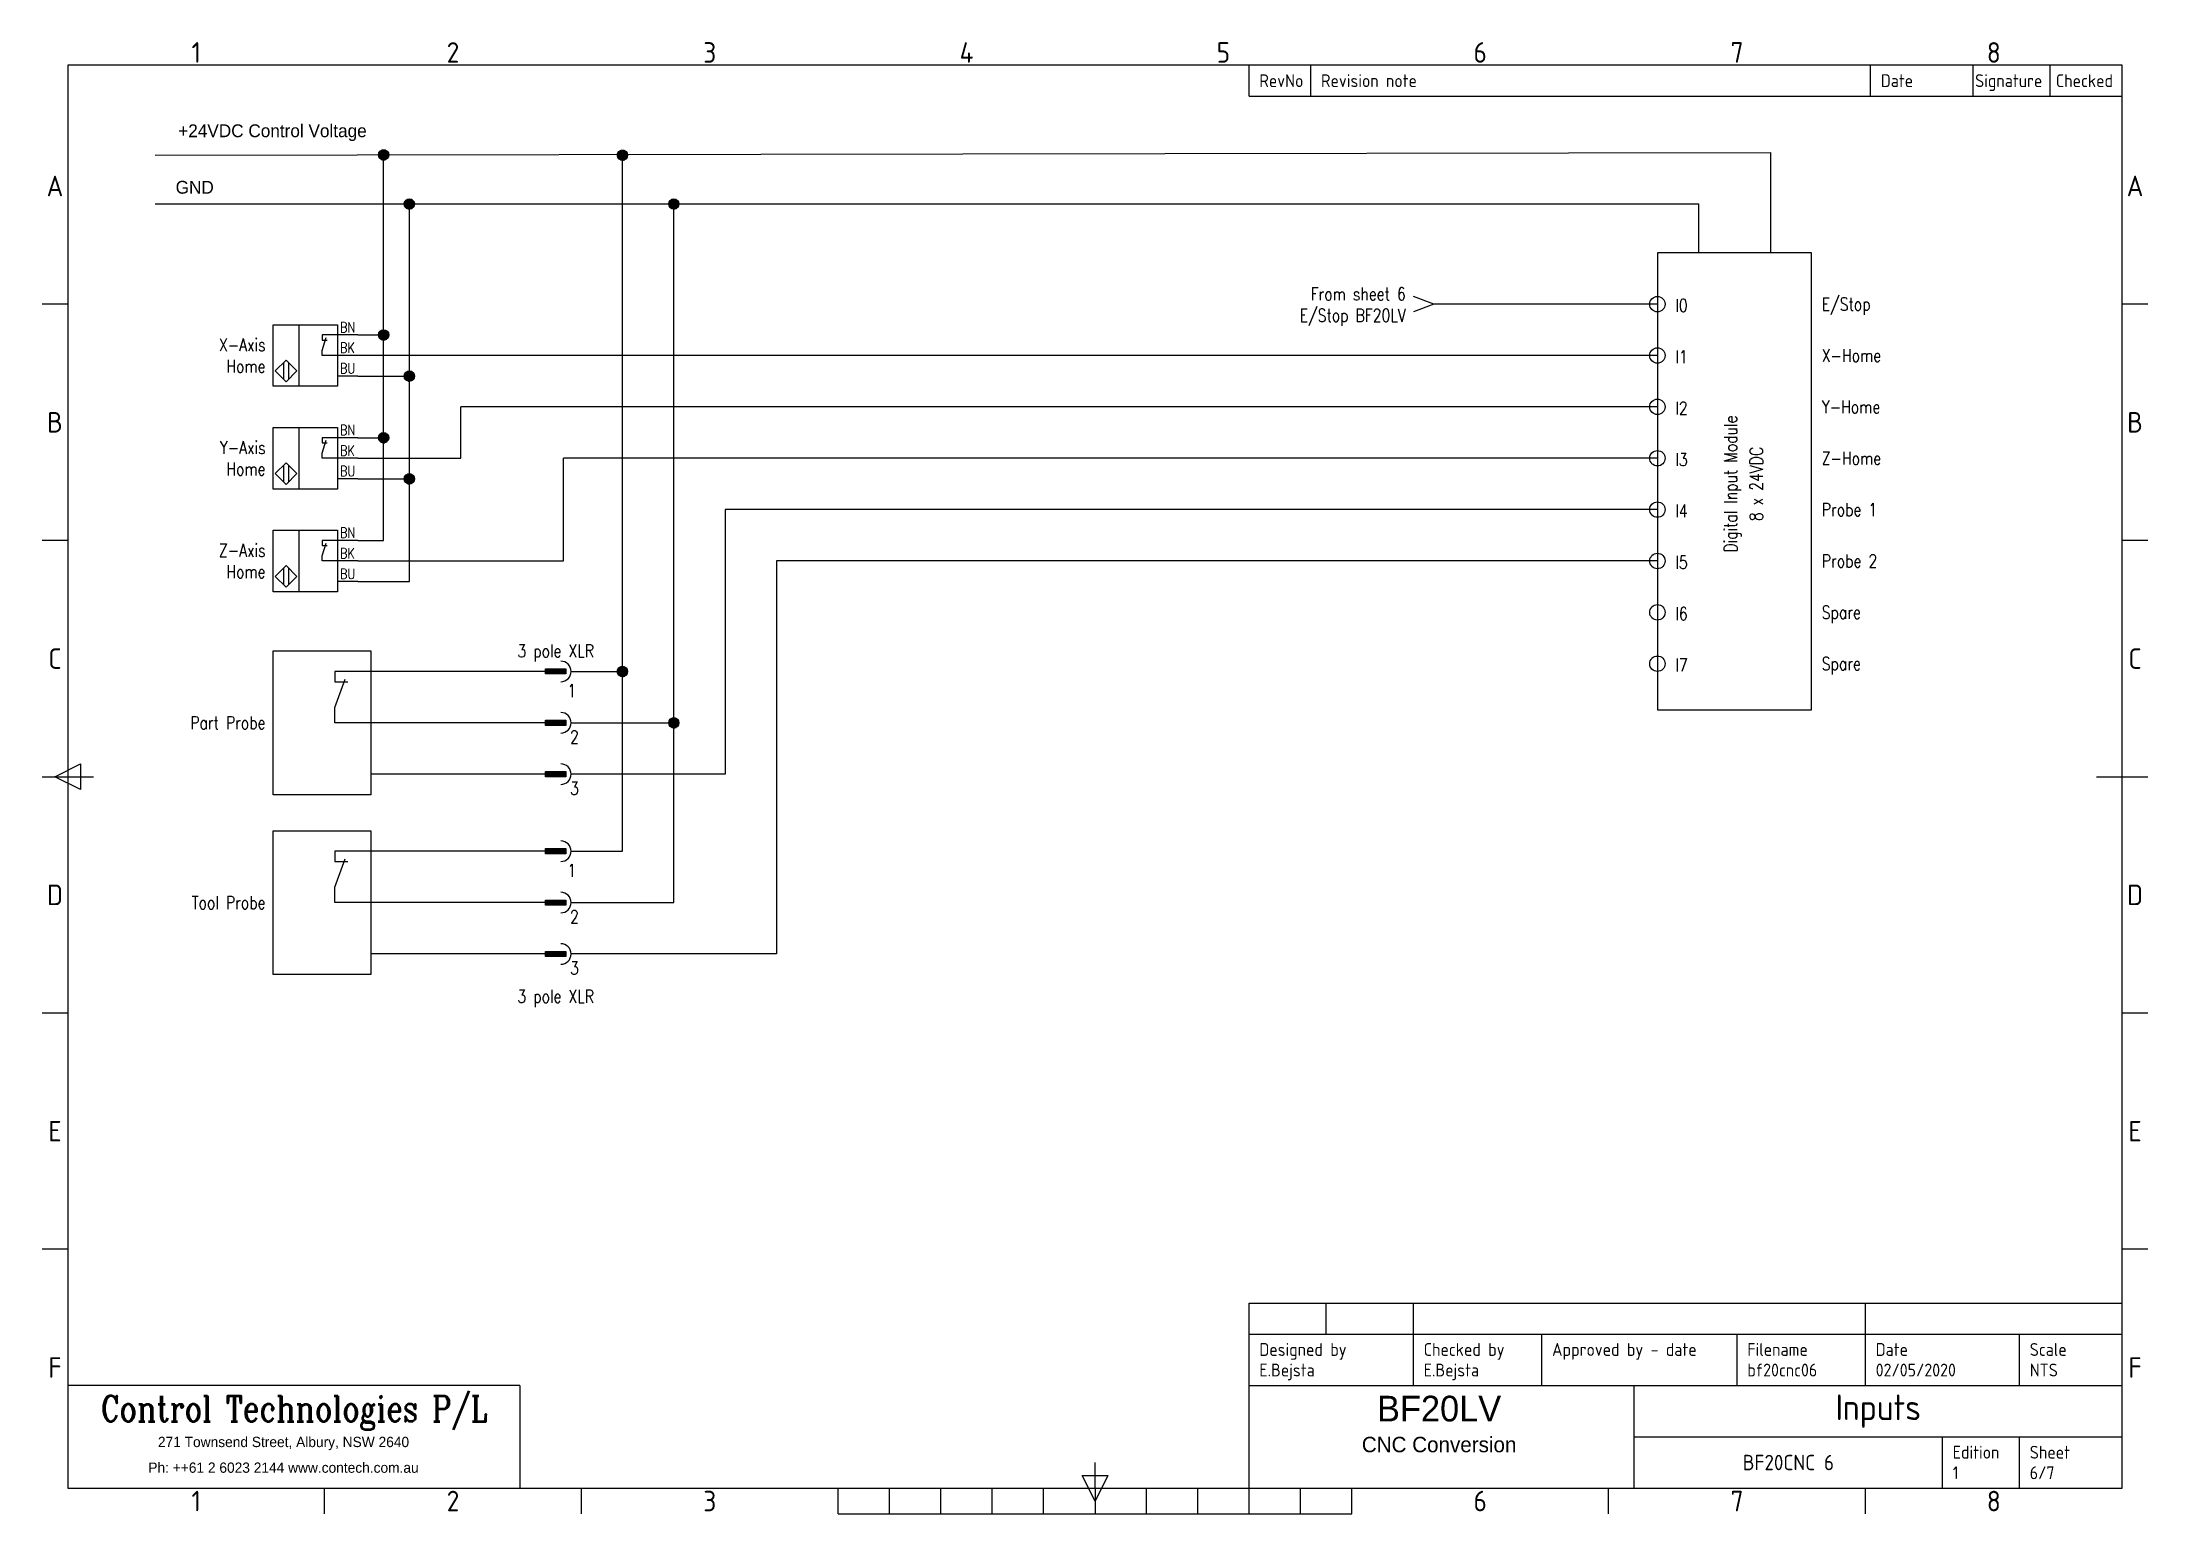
# Model space of a CAD drawing. Extents: x 5 to 415, y 5 to 292.
import ezdxf
from ezdxf.enums import TextEntityAlignment as Align

# ---------------------------------------------------------------- set-up
doc = ezdxf.new("R2010")
doc.units = 0
doc.layers.get('0').update_dxf_attribs({"linetype": 'CONTINUOUS'})
for name, color, linetype in [('FRAME025', 7, 'CONTINUOUS'), ('FRAME050', 6, 'CONTINUOUS'), ('FRAME070', 5, 'CONTINUOUS'), ('LAYER1', 7, 'CONTINUOUS')]:
    doc.layers.add(name, color=color, linetype=linetype)
doc.styles.add('ISOCP', font='isocp.shx')
doc.styles.add('ROMAN', font='romanc.shx', dxfattribs={"width": 0.8})
doc.styles.add('SIMPLEX', font='simplex.shx', dxfattribs={"width": 0.8})

# ---------------------------------------------------------------- blocks, each defined once
blk = doc.blocks.new('CT_FRAME')
at = {"layer": 'FRAME050'}
for p, q in [((10, 240.5), (5, 240.5)), ((415, 240.5), (410, 240.5)), ((10, 194.5), (5, 194.5)), ((415, 194.5), (410, 194.5)), ((5, 148.5), (15, 148.5)), ((7.5, 148.5), (12.5, 151)), ((12.5, 146), (7.5, 148.5)), ((12.5, 151), (12.5, 146)), ((405, 148.5), (415, 148.5)), ((10, 102.5), (5, 102.5)), ((415, 102.5), (410, 102.5)), ((10, 56.5), (5, 56.5)), ((415, 56.5), (410, 56.5)), ((207.5, 12.5), (212.5, 12.5)), ((210, 7.5), (207.5, 12.5)), ((210, 10), (210, 15)), ((212.5, 12.5), (210, 7.5)), ((60, 5), (60, 10)), ((110, 5), (110, 10)), ((160, 5), (160, 10)), ((170, 5), (170, 10)), ((180, 5), (180, 10)), ((190, 5), (190, 10)), ((200, 5), (200, 10)), ((210, 10), (210, 5)), ((220, 5), (220, 10)), ((230, 5), (230, 10)), ((240, 5), (240, 10)), ((250, 5), (250, 10)), ((260, 5), (260, 10)), ((310, 5), (310, 10)), ((360, 5), (360, 10)), ((160, 5), (260, 5))]:
    blk.add_line(p, q, dxfattribs=at)
at = {"layer": 'FRAME070'}
for p, q in [((410, 287), (10, 287)), ((10, 287), (10, 10)), ((240, 281), (240, 287)), ((252, 281), (252, 287)), ((361, 281), (361, 287)), ((381, 281), (381, 287)), ((396, 281), (396, 287)), ((410, 10), (410, 287)), ((240, 281), (410, 281)), ((240, 46), (410, 46)), ((240, 40), (240, 46)), ((255, 40), (255, 46)), ((272, 40), (272, 46)), ((360, 40), (360, 46)), ((240, 40), (410, 40)), ((240, 10), (240, 40)), ((272, 30), (272, 40)), ((297, 30), (297, 40)), ((335, 30), (335, 40)), ((360, 30), (360, 40)), ((390, 30), (390, 40)), ((98, 30), (10, 30)), ((98, 30), (98, 10)), ((240, 30), (410, 30)), ((315, 10), (315, 30)), ((315, 20), (410, 20)), ((375, 10), (375, 20)), ((390, 10), (390, 20)), ((10, 10), (410, 10))]:
    blk.add_line(p, q, dxfattribs=at)
at = {"layer": 'FRAME025', "style": 'ISOCP'}
for s, p in [('RevNo', (242, 284)), ('Revision note', (254, 284)), ('Date', (363, 284)), ('Signature', (381.36, 284)), ('Checked', (397.08, 284)), ('Designed by', (242, 37)), ('Checked by', (274, 37)), ('Approved by - date', (299, 37)), ('Filename', (337, 37)), ('Date', (362, 37)), ('Scale', (392, 37)), ('Edition', (377, 17)), ('Sheet', (392, 17))]:
    blk.add_text(s, height=2.5, dxfattribs=at).set_placement(p, align=Align.MIDDLE_LEFT)
at = {"layer": 'FRAME025', "style": 'ROMAN', "width": 0.8}
blk.add_text('Control Technologies P/L', height=5, dxfattribs=at).set_placement((54, 28), align=Align.TOP_CENTER)
at = {"layer": 'FRAME025'}
for s, p in [('271 Townsend Street, Albury, NSW 2640', (52, 20)), ('Ph: ++61 2 6023 2144 www.contech.com.au', (52, 15))]:
    blk.add_text(s, height=2, dxfattribs=at).set_placement(p, align=Align.TOP_CENTER)
at = {"layer": 'FRAME025', "style": 'ISOCP', "flags": 8}
for tag, p in [('DESIGNED_BY', (242, 33)), ('CHECKED_BY', (274, 33)), ('APPROVED_BY_DATE', (299, 33)), ('FILENAME', (337, 33)), ('DATE', (362, 33)), ('SCALE', (392, 33)), ('EDITION', (377, 13)), ('SHEET', (392, 13))]:
    blk.add_attdef(tag, text='', height=2.5, dxfattribs=at).set_placement(p, align=Align.MIDDLE_LEFT)
at = {"layer": 'FRAME050', "style": 'ISOCP'}
for s, p in [('1', (35, 289.5)), ('2', (85, 289.5)), ('3', (135, 289.5)), ('4', (185, 289.5)), ('5', (235, 289.5)), ('6', (285, 289.5)), ('7', (335, 289.5)), ('8', (385, 289.5)), ('A', (7.5, 263.5)), ('A', (412.5, 263.5)), ('B', (7.5, 217.5)), ('B', (412.5, 217.5)), ('C', (7.5, 171.5)), ('C', (412.5, 171.5)), ('D', (7.5, 125.5)), ('D', (412.5, 125.5)), ('E', (7.5, 79.5)), ('E', (412.5, 79.5)), ('F', (7.5, 33.5)), ('F', (412.5, 33.5)), ('1', (35, 7.5)), ('2', (85, 7.5)), ('3', (135, 7.5)), ('6', (285, 7.5)), ('7', (335, 7.5)), ('8', (385, 7.5))]:
    blk.add_text(s, height=4, dxfattribs=at).set_placement(p, align=Align.MIDDLE)
at = {"layer": 'FRAME050', "flags": 8}
for tag, height, p in [('OWNER_1', 5, (277, 23)), ('OWNER_2', 3, (277, 17)), ('OWNER_3', 3, (277, 12))]:
    blk.add_attdef(tag, text='', height=height, dxfattribs=at).set_placement(p, align=Align.CENTER)
at = {"layer": 'FRAME050', "style": 'ISOCP', "flags": 8}
for tag, height, p in [('TITLE', 5, (362.5, 25)), ('DRAWING_NUMBER', 3, (345, 15))]:
    blk.add_attdef(tag, text='', height=height, dxfattribs=at).set_placement(p, align=Align.MIDDLE)

msp = doc.modelspace()

# ---------------------------------------------------------------- hatches: boundary and pattern name
at = {"linetype": 'Continuous'}
h = msp.add_hatch(dxfattribs=at)
h.set_pattern_fill('ANGLE', color=256, scale=0.0125, style=0)
h.set_pattern_definition([(0, (-18.5, 39.57075), (0, 0.0873125), [0.0635, -0.0238125]), (90, (-18.5, 39.57075), (-0.0873125, 5e-18), [0.0635, -0.0238125])])
h.paths.add_polyline_path([(72.5, 269.57, 1), (70.5, 269.57, 1)])
h = msp.add_hatch(dxfattribs=at)
h.set_pattern_fill('ANGLE', color=256, scale=0.0125, style=0)
h.set_pattern_definition([(0, (28, 39.5), (0, 0.0873125), [0.0635, -0.0238125]), (90, (28, 39.5), (-0.0873125, 5e-18), [0.0635, -0.0238125])])
h.paths.add_polyline_path([(119, 269.5, 1), (117, 269.5, 1)])
h = msp.add_hatch(dxfattribs=at)
h.set_pattern_fill('ANGLE', color=256, scale=0.0125, style=0)
h.set_pattern_definition([(0, (-13.5, 30), (0, 0.0873125), [0.0635, -0.0238125]), (90, (-13.5, 30), (-0.0873125, 5e-18), [0.0635, -0.0238125])])
h.paths.add_polyline_path([(77.5, 260, 1), (75.5, 260, 1)])
h = msp.add_hatch(dxfattribs=at)
h.set_pattern_fill('ANGLE', color=256, scale=0.0125, style=0)
h.set_pattern_definition([(0, (38, 30), (0, 0.0873125), [0.0635, -0.0238125]), (90, (38, 30), (-0.0873125, 5e-18), [0.0635, -0.0238125])])
h.paths.add_polyline_path([(129, 260, 1), (127, 260, 1)])
h = msp.add_hatch(dxfattribs=at)
h.set_pattern_fill('ANGLE', color=256, scale=0.0125, style=0)
h.set_pattern_definition([(0, (-18.5, 4.5), (0, 0.0873125), [0.0635, -0.0238125]), (90, (-18.5, 4.5), (-0.0873125, 5e-18), [0.0635, -0.0238125])])
h.paths.add_polyline_path([(72.5, 234.5, 1), (70.5, 234.5, 1)])
h = msp.add_hatch(dxfattribs=at)
h.set_pattern_fill('ANGLE', color=256, scale=0.0125, style=0)
h.set_pattern_definition([(0, (-13.5, -3.5), (0, 0.0873125), [0.0635, -0.0238125]), (90, (-13.5, -3.5), (-0.0873125, 5e-18), [0.0635, -0.0238125])])
h.paths.add_polyline_path([(77.5, 226.5, 1), (75.5, 226.5, 1)])
h = msp.add_hatch(dxfattribs=at)
h.set_pattern_fill('ANGLE', color=256, scale=0.0125, style=0)
h.set_pattern_definition([(0, (-18.5, -15.5), (0, 0.0873125), [0.0635, -0.0238125]), (90, (-18.5, -15.5), (-0.0873125, 5e-18), [0.0635, -0.0238125])])
h.paths.add_polyline_path([(72.5, 214.5, 1), (70.5, 214.5, 1)])
h = msp.add_hatch(dxfattribs=at)
h.set_pattern_fill('ANGLE', color=256, scale=0.0125, style=0)
h.set_pattern_definition([(0, (-13.5, -23.5), (0, 0.0873125), [0.0635, -0.0238125]), (90, (-13.5, -23.5), (-0.0873125, 5e-18), [0.0635, -0.0238125])])
h.paths.add_polyline_path([(77.5, 206.5, 1), (75.5, 206.5, 1)])
h = msp.add_hatch(dxfattribs=at)
h.set_pattern_fill('ANGLE', color=256, scale=0.0125, style=0)
h.set_pattern_definition([(0, (28, -61), (0, 0.0873125), [0.0635, -0.0238125]), (90, (28, -61), (-0.0873125, 5e-18), [0.0635, -0.0238125])])
h.paths.add_polyline_path([(119, 169, 1), (117, 169, 1)])
h = msp.add_hatch(dxfattribs=at)
h.set_pattern_fill('ANGLE', color=256, scale=0.0125, style=0)
h.set_pattern_definition([(0, (38, -71), (0, 0.0873125), [0.0635, -0.0238125]), (90, (38, -71), (-0.0873125, 5e-18), [0.0635, -0.0238125])])
h.paths.add_polyline_path([(129, 159, 1), (127, 159, 1)])
at = {"layer": 'LAYER1', "linetype": 'Continuous'}
h = msp.add_hatch(color=256, dxfattribs=at)
h.dxf.hatch_style = 1
h.paths.add_polyline_path([(107, 169.5), (107, 168.5), (103, 168.5), (103, 169.5)])
h = msp.add_hatch(color=256, dxfattribs=at)
h.dxf.hatch_style = 1
h.paths.add_polyline_path([(107, 159.5), (107, 158.5), (103, 158.5), (103, 159.5)])
h = msp.add_hatch(color=256, dxfattribs=at)
h.dxf.hatch_style = 1
h.paths.add_polyline_path([(107, 149.5), (107, 148.5), (103, 148.5), (103, 149.5)])
h = msp.add_hatch(color=256, dxfattribs=at)
h.dxf.hatch_style = 1
h.paths.add_polyline_path([(107, 134.5), (107, 133.5), (103, 133.5), (103, 134.5)])
h = msp.add_hatch(color=256, dxfattribs=at)
h.dxf.hatch_style = 1
h.paths.add_polyline_path([(107, 124.5), (107, 123.5), (103, 123.5), (103, 124.5)])
h = msp.add_hatch(color=256, dxfattribs=at)
h.dxf.hatch_style = 1
h.paths.add_polyline_path([(107, 114.5), (107, 113.5), (103, 113.5), (103, 114.5)])

# ---------------------------------------------------------------- linework, layer by layer
msp.add_line((27, 260), (327.5, 260))
for centre in [(71.5, 269.57), (118, 269.5), (76.5, 260), (128, 260), (71.5, 234.5), (76.5, 226.5), (71.5, 214.5), (76.5, 206.5), (118, 169), (128, 159)]:
    msp.add_circle(centre, 1)
for p, q in [((27, 269.5), (341.5, 270)), ((71.5, 194.5), (71.5, 269.57)), ((118, 134), (118, 269.5)), ((341.5, 270), (341.5, 250.5)), ((76.5, 186.5), (76.5, 260)), ((128, 124), (128, 260)), ((327.5, 260), (327.5, 250.5)), ((276, 240.5), (272, 242)), ((276, 240.5), (272, 239)), ((319.5, 240.5), (276, 240.5)), ((55, 236.5), (55, 224.5)), ((62.5, 234.5), (59.5, 234.5)), ((59.5, 234.5), (59.5, 233.5)), ((59.5, 231.5), (60.33, 234)), ((66.5, 234.5), (62.5, 234.5)), ((66.5, 234.5), (71.5, 234.5)), ((59.5, 233.5), (60.5, 233.5)), ((59.5, 230.5), (59.5, 231.5)), ((62.5, 230.5), (59.5, 230.5)), ((66.5, 230.5), (62.5, 230.5)), ((319.5, 230.5), (66.5, 230.5)), ((52, 229.12), (52, 225.88)), ((53, 229.12), (53, 225.88)), ((66.5, 226.5), (62.5, 226.5)), ((66.5, 226.5), (76.5, 226.5)), ((319.5, 220.5), (86.5, 220.5)), ((86.5, 210.5), (86.5, 220.5)), ((55, 216.5), (55, 204.5)), ((62.5, 214.5), (59.5, 214.5)), ((59.5, 214.5), (59.5, 213.5)), ((59.5, 211.5), (60.33, 214)), ((59.5, 213.5), (60.5, 213.5)), ((66.5, 214.5), (62.5, 214.5)), ((66.5, 214.5), (71.5, 214.5)), ((52, 209.12), (52, 205.88)), ((53, 209.12), (53, 205.88)), ((59.5, 210.5), (59.5, 211.5)), ((62.5, 210.5), (59.5, 210.5)), ((66.5, 210.5), (62.5, 210.5)), ((66.5, 210.5), (86.5, 210.5)), ((319.5, 210.5), (106.5, 210.5)), ((106.5, 190.5), (106.5, 210.5)), ((66.5, 206.5), (62.5, 206.5)), ((66.5, 206.5), (76.5, 206.5)), ((319.5, 200.5), (138, 200.5)), ((138, 200.5), (138, 149)), ((55, 196.5), (55, 184.5)), ((62.5, 194.5), (59.5, 194.5)), ((59.5, 194.5), (59.5, 193.5)), ((59.5, 191.5), (60.33, 194)), ((59.5, 193.5), (60.5, 193.5)), ((66.5, 194.5), (62.5, 194.5)), ((66.5, 194.5), (71.5, 194.5)), ((52, 189.12), (52, 185.88)), ((53, 189.12), (53, 185.88)), ((59.5, 190.5), (59.5, 191.5)), ((62.5, 190.5), (59.5, 190.5)), ((66.5, 190.5), (62.5, 190.5)), ((66.5, 190.5), (106.5, 190.5)), ((319.5, 190.5), (148, 190.5)), ((148, 190.5), (148, 114)), ((66.5, 186.5), (62.5, 186.5)), ((66.5, 186.5), (76.5, 186.5)), ((69, 169), (62, 169)), ((62, 169), (62, 167)), ((103, 169), (69, 169)), ((108, 169), (118, 169)), ((62, 162), (64, 167.5)), ((62, 167), (64.5, 167)), ((62, 159), (62, 162)), ((69, 159), (62, 159)), ((103, 159), (69, 159)), ((108, 159), (128, 159)), ((103, 149), (69, 149)), ((138, 149), (108, 149)), ((69, 134), (62, 134)), ((62, 134), (62, 132)), ((62, 127), (64, 132.5)), ((62, 132), (64.5, 132)), ((103, 134), (69, 134)), ((108, 134), (118, 134)), ((62, 124), (62, 127)), ((69, 124), (62, 124)), ((103, 124), (69, 124)), ((108, 124), (128, 124)), ((103, 114), (69, 114)), ((148, 114), (108, 114))]:
    msp.add_line(p, q, dxfattribs=at)
for points in [[(349.5, 250.5), (319.5, 250.5), (319.5, 161.5), (349.5, 161.5)], [(50, 236.5), (62.5, 236.5), (62.5, 224.5), (50, 224.5)], [(50.38, 227.5), (52.5, 229.62), (54.62, 227.5), (52.5, 225.38)], [(50, 216.5), (62.5, 216.5), (62.5, 204.5), (50, 204.5)], [(50.38, 207.5), (52.5, 209.62), (54.62, 207.5), (52.5, 205.38)], [(50, 196.5), (62.5, 196.5), (62.5, 184.5), (50, 184.5)], [(50.38, 187.5), (52.5, 189.62), (54.62, 187.5), (52.5, 185.38)], [(50, 173), (69, 173), (69, 145), (50, 145)], [(107, 169.5), (107, 168.5), (103, 168.5), (103, 169.5)], [(107, 159.5), (107, 158.5), (103, 158.5), (103, 159.5)], [(107, 149.5), (107, 148.5), (103, 148.5), (103, 149.5)], [(50, 138), (69, 138), (69, 110), (50, 110)], [(107, 134.5), (107, 133.5), (103, 133.5), (103, 134.5)], [(107, 124.5), (107, 123.5), (103, 123.5), (103, 124.5)], [(107, 114.5), (107, 113.5), (103, 113.5), (103, 114.5)]]:
    msp.add_lwpolyline(points, close=True, dxfattribs=at)
for centre in [(319.5, 240.5), (319.5, 230.5), (319.5, 220.5), (319.5, 210.5), (319.5, 200.5), (319.5, 190.5), (319.5, 180.5), (319.5, 170.5)]:
    msp.add_circle(centre, 1.5, dxfattribs=at)
for centre in [(106, 169), (106, 159), (106, 149), (106, 134), (106, 124), (106, 114)]:
    msp.add_arc(centre, 2, 270, 90, dxfattribs=at)

# ---------------------------------------------------------------- block references
ref = msp.add_blockref('CT_FRAME', (0, 0))
ref.add_attrib('DRAWING_NUMBER', 'BF20CNC 6', dxfattribs={"layer": 'FRAME050', "height": 3, "style": 'ISOCP', "flags": 8}).set_placement((345, 15), align=Align.MIDDLE)
ref.add_attrib('FILENAME', 'bf20cnc06', dxfattribs={"layer": 'FRAME025', "height": 2.5, "style": 'ISOCP', "flags": 8}).set_placement((337, 33), align=Align.MIDDLE_LEFT)
ref.add_attrib('CHECKED_BY', 'E.Bejsta', dxfattribs={"layer": 'FRAME025', "height": 2.5, "style": 'ISOCP', "flags": 8}).set_placement((274, 33), align=Align.MIDDLE_LEFT)
ref.add_attrib('OWNER_1', 'BF20LV', dxfattribs={"layer": 'FRAME050', "height": 5, "flags": 8}).set_placement((277, 23), align=Align.CENTER)
ref.add_attrib('OWNER_2', 'CNC Conversion', dxfattribs={"layer": 'FRAME050', "height": 3, "flags": 8}).set_placement((277, 17), align=Align.CENTER)
ref.add_attrib('DESIGNED_BY', 'E.Bejsta', dxfattribs={"layer": 'FRAME025', "height": 2.5, "style": 'ISOCP', "flags": 8}).set_placement((242, 33), align=Align.MIDDLE_LEFT)
ref.add_attrib('DATE', '02/05/2020', dxfattribs={"layer": 'FRAME025', "height": 2.5, "style": 'ISOCP', "flags": 8}).set_placement((362, 33), align=Align.MIDDLE_LEFT)
ref.add_attrib('TITLE', 'Inputs', dxfattribs={"layer": 'FRAME050', "height": 5, "style": 'ISOCP', "flags": 8}).set_placement((362.5, 25), align=Align.MIDDLE)
ref.add_attrib('SCALE', 'NTS', dxfattribs={"layer": 'FRAME025', "height": 2.5, "style": 'ISOCP', "flags": 8}).set_placement((392, 33), align=Align.MIDDLE_LEFT)
ref.add_attrib('EDITION', '1', dxfattribs={"layer": 'FRAME025', "height": 2.5, "style": 'ISOCP', "flags": 8}).set_placement((377, 13), align=Align.MIDDLE_LEFT)
ref.add_attrib('SHEET', '6/7', dxfattribs={"layer": 'FRAME025', "height": 2.5, "style": 'ISOCP', "flags": 8}).set_placement((392, 13), align=Align.MIDDLE_LEFT)

# ---------------------------------------------------------------- texts
at = {"linetype": 'ByBlock'}
msp.add_text('+24VDC Control Voltage', height=2.5, dxfattribs=at).set_placement((31.5, 273))
at = {"linetype": 'Continuous'}
msp.add_text('GND', height=2.5, dxfattribs=at).set_placement((31, 262))
at = {"style": 'SIMPLEX', "width": 0.8}
for s, p in [('I0', (323, 239)), ('I1', (323, 229)), ('I2', (323, 219)), ('I3', (323, 209)), ('I4', (323, 199)), ('I5', (323, 189)), ('I6', (323, 179)), ('I7', (323, 169))]:
    msp.add_text(s, height=2.5, dxfattribs=at).set_placement(p)
at = {"layer": 'LAYER1', "linetype": 'Continuous', "style": 'SIMPLEX', "width": 0.8}
for s, p in [('E/Stop', (351.5, 240.5)), ('X-Home', (351.5, 230.5)), ('Y-Home', (351.5, 220.5)), ('Z-Home', (351.5, 210.5)), ('Probe 1', (351.5, 200.5)), ('Probe 2', (351.5, 190.5)), ('Spare', (351.5, 180.5)), ('Spare', (351.5, 170.5))]:
    msp.add_text(s, height=2.5, dxfattribs=at).set_placement(p, align=Align.MIDDLE_LEFT)
for s, p in [('BN', (63, 235)), ('BK', (63, 231)), ('BU', (63, 227)), ('BN', (63, 215)), ('BK', (63, 211)), ('BU', (63, 207)), ('BN', (63, 195)), ('BK', (63, 191)), ('BU', (63, 187))]:
    msp.add_text(s, height=2, dxfattribs=at).set_placement(p)
for s, p in [('Digital Input Module', (332.5, 205.5)), ('8 x 24VDC', (337.5, 205.5))]:
    msp.add_text(s, height=2.5, rotation=90, dxfattribs=at).set_placement(p, align=Align.TOP_CENTER)
msp.add_text('3 pole XLR', height=2.5, dxfattribs=at).set_placement((105, 171), align=Align.BOTTOM_CENTER)
for s, p in [('1', (109, 166.5)), ('2', (109.5, 157.5)), ('3', (109.5, 147.5)), ('1', (109, 131.5)), ('2', (109.5, 122.5)), ('3', (109.5, 112.5))]:
    msp.add_text(s, height=2.5, dxfattribs=at).set_placement(p, align=Align.TOP_RIGHT)
msp.add_text('3 pole XLR', height=2.5, dxfattribs=at).set_placement((105, 107), align=Align.TOP_CENTER)
at = {"layer": 'LAYER1', "linetype": 'Continuous', "char_height": 2.5, "attachment_point": 6, "style": 'SIMPLEX'}
for s, width, gutter_width, heights, insert in [('From sheet 6\\PE/Stop BF20LV', 55.5, 12.5, [0], (270.5, 240)), ('X-Axis\\PHome', 15.5, 10, [0], (48.5, 230.5)), ('Y-Axis\\PHome', 15.5, 10, [0], (48.5, 210.5)), ('Z-Axis\\PHome', 15.5, 10, [0], (48.5, 190.5)), ('Part Probe', 20.8964, 10, [11.47], (48.5, 159)), ('Tool Probe', 20.8964, 10, [11.47], (48.5, 124))]:
    msp.add_mtext_dynamic_manual_height_columns(s, width=width, gutter_width=gutter_width, heights=heights, dxfattribs=dict(at, insert=insert))

doc.saveas('drawing.dxf')
